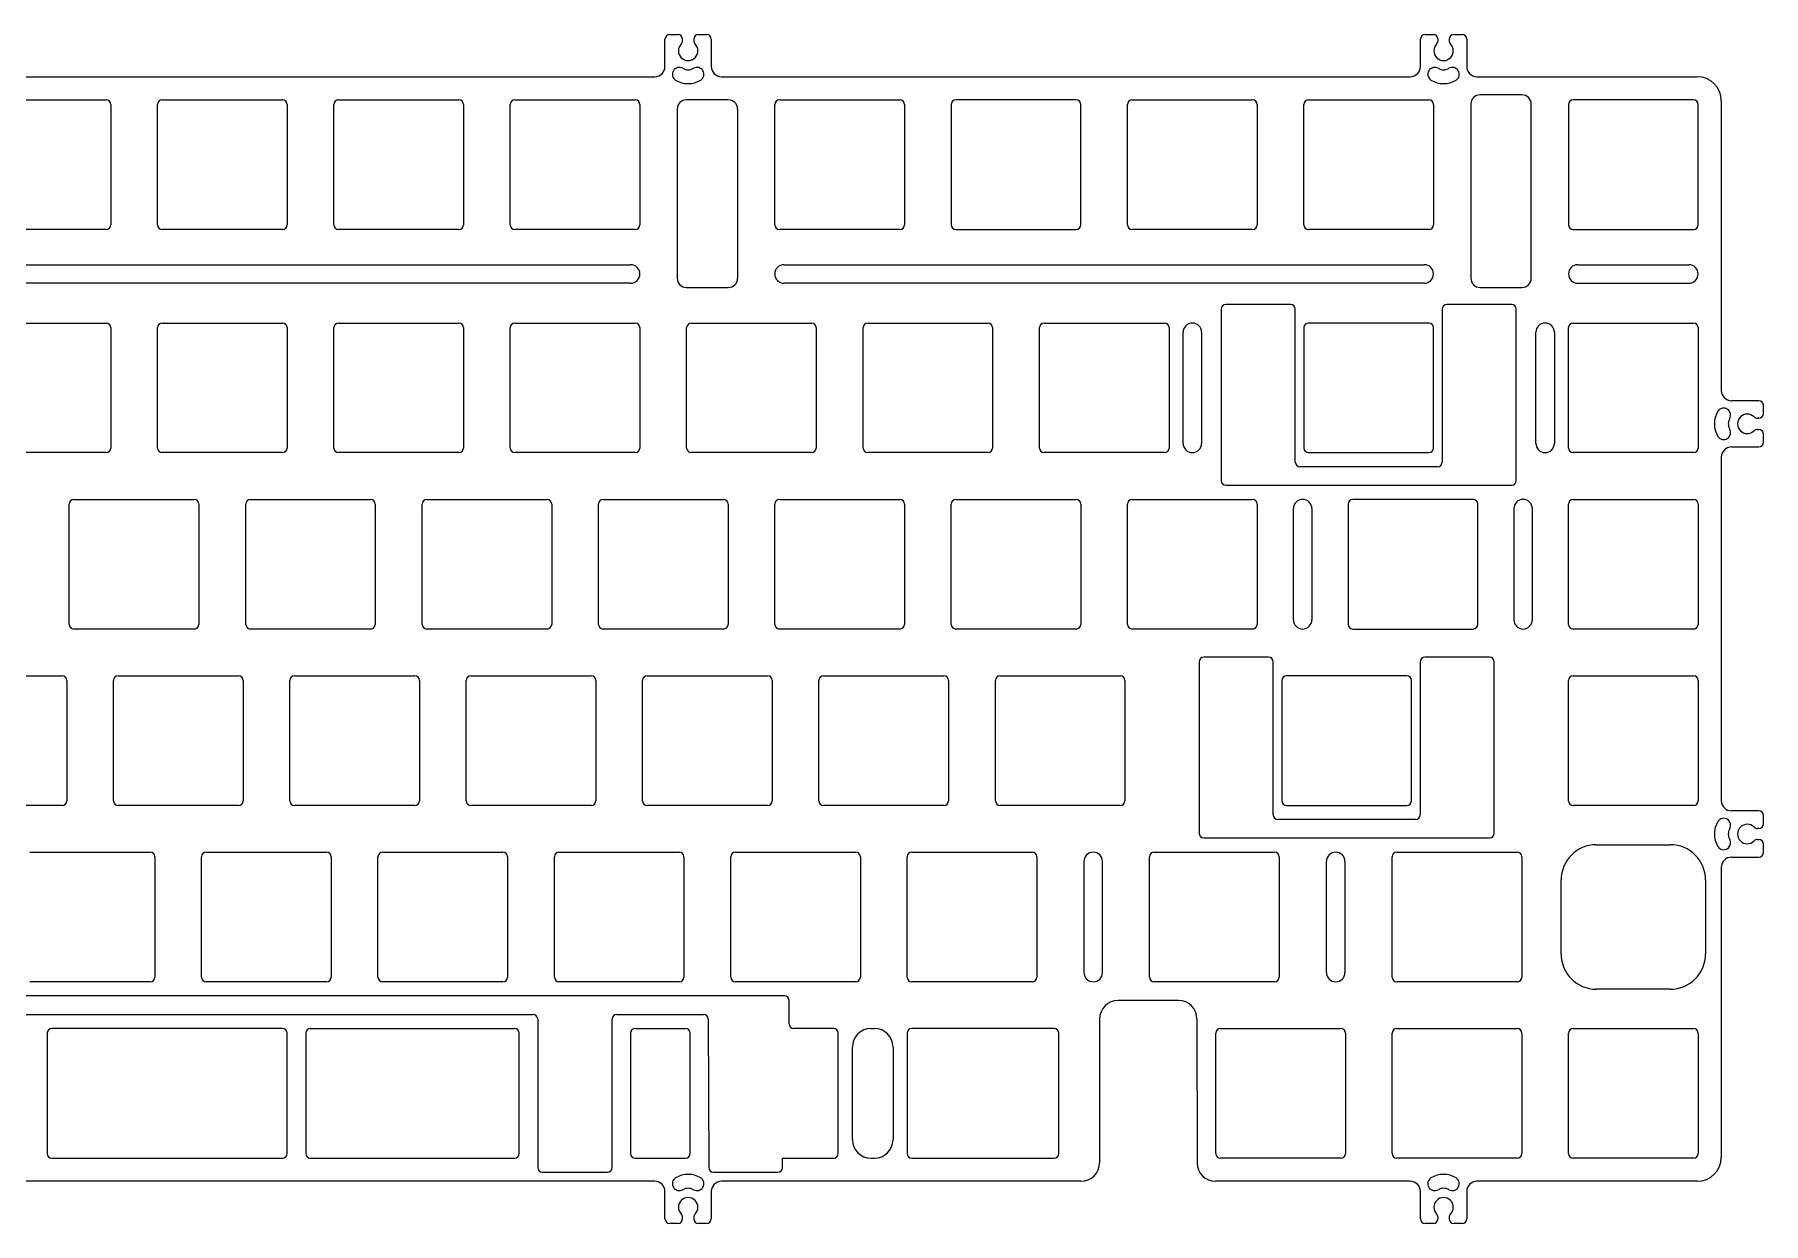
# Model space of a CAD drawing. Header units: millimetres. Extents: x 11762 to 12430, y -85 to 233.
# Drawn here: x 11902.2 to 12088.9, y 104.5 to 232.9 of the extents above; entities that cross this region are included whole.
import ezdxf

# ---------------------------------------------------------------- set-up
doc = ezdxf.new("R2010")
doc.units = ezdxf.units.MM
doc.layers.add('标注', color=3, linetype='Continuous', lineweight=9)

msp = doc.modelspace()

# ---------------------------------------------------------------- linework, layer by layer
at = {"color": 7, "linetype": 'Continuous'}
for p, q in [((11970.25, 229.47), (11970.25, 232.42)), ((11970.75, 232.92), (11971.65, 232.92)), ((11972.15, 232.26), (11972.15, 232.42)), ((11973.35, 232.42), (11973.35, 232.26)), ((11973.85, 232.92), (11974.75, 232.92)), ((11975.25, 232.42), (11975.25, 229.47)), ((12051.84, 229.47), (12051.84, 232.42)), ((12052.34, 232.92), (12053.24, 232.92)), ((12053.74, 232.26), (12053.74, 232.42)), ((12054.94, 232.42), (12054.94, 232.26)), ((12055.44, 232.92), (12056.34, 232.92)), ((12056.84, 232.42), (12056.84, 229.47)), ((11894.77, 228.37), (11969.15, 228.37)), ((11976.35, 228.37), (12050.74, 228.37)), ((12057.94, 228.37), (12081.74, 228.37)), ((11896.89, 225.87), (11909.89, 225.87)), ((11910.39, 225.37), (11910.39, 212.37)), ((11915.44, 212.37), (11915.44, 225.37)), ((11915.94, 225.87), (11928.94, 225.87)), ((11929.44, 225.37), (11929.44, 212.37)), ((11934.49, 212.37), (11934.49, 225.37)), ((11934.99, 225.87), (11947.99, 225.87)), ((11948.49, 225.37), (11948.49, 212.37)), ((11953.54, 212.37), (11953.54, 225.37)), ((11954.04, 225.87), (11967.04, 225.87)), ((11967.54, 225.37), (11967.54, 212.37)), ((11982.11, 212.37), (11982.11, 225.37)), ((11982.61, 225.87), (11995.61, 225.87)), ((11996.11, 225.37), (11996.11, 212.37)), ((12001.16, 225.37), (12001.16, 212.37)), ((12014.66, 225.87), (12001.66, 225.87)), ((12015.16, 212.37), (12015.16, 225.37)), ((12020.21, 212.37), (12020.21, 225.37)), ((12020.71, 225.87), (12033.71, 225.87)), ((12034.21, 225.37), (12034.21, 212.37)), ((12039.26, 212.37), (12039.26, 225.37)), ((12039.76, 225.87), (12052.76, 225.87)), ((12053.26, 225.37), (12053.26, 212.37)), ((12067.84, 225.37), (12067.84, 212.37)), ((12081.34, 225.87), (12068.34, 225.87)), ((12081.84, 212.37), (12081.84, 225.37)), ((12084.34, 225.77), (12084.34, 194.46)), ((11909.89, 211.87), (11896.89, 211.87)), ((11928.94, 211.87), (11915.94, 211.87)), ((11947.99, 211.87), (11934.99, 211.87)), ((11967.04, 211.87), (11954.04, 211.87)), ((11995.61, 211.87), (11982.61, 211.87)), ((12001.66, 211.87), (12014.66, 211.87)), ((12033.71, 211.87), (12020.71, 211.87)), ((12052.76, 211.87), (12039.76, 211.87)), ((12068.34, 211.87), (12081.34, 211.87)), ((11896.89, 201.77), (11909.89, 201.77)), ((11915.94, 201.77), (11928.94, 201.77)), ((11934.99, 201.77), (11947.99, 201.77)), ((11954.04, 201.77), (11967.04, 201.77)), ((11973.09, 201.77), (11986.09, 201.77)), ((11992.14, 201.77), (12005.14, 201.77)), ((12011.19, 201.77), (12024.19, 201.77)), ((12068.34, 201.77), (12081.34, 201.77)), ((11910.39, 201.27), (11910.39, 188.27)), ((11915.44, 188.27), (11915.44, 201.27)), ((11929.44, 201.27), (11929.44, 188.27)), ((11934.49, 188.27), (11934.49, 201.27)), ((11948.49, 201.27), (11948.49, 188.27)), ((11953.54, 188.27), (11953.54, 201.27)), ((11967.54, 201.27), (11967.54, 188.27)), ((11972.59, 188.27), (11972.59, 201.27)), ((11986.59, 201.27), (11986.59, 188.27)), ((11991.64, 188.27), (11991.64, 201.27)), ((12005.64, 201.27), (12005.64, 188.27)), ((12010.69, 188.27), (12010.69, 201.27)), ((12024.69, 201.27), (12024.69, 188.27)), ((12067.84, 188.27), (12067.84, 201.27)), ((12081.84, 201.27), (12081.84, 188.27)), ((12088.39, 193.38), (12085.44, 193.38)), ((12088.89, 191.98), (12088.89, 192.88)), ((12088.39, 191.48), (12088.23, 191.48)), ((12088.23, 190.28), (12088.39, 190.28)), ((12088.89, 188.88), (12088.89, 189.78)), ((11909.89, 187.77), (11896.89, 187.77)), ((11928.94, 187.77), (11915.94, 187.77)), ((11947.99, 187.77), (11934.99, 187.77)), ((11967.04, 187.77), (11954.04, 187.77)), ((11986.09, 187.77), (11973.09, 187.77)), ((12005.14, 187.77), (11992.14, 187.77)), ((12024.19, 187.77), (12011.19, 187.77)), ((12081.34, 187.77), (12068.34, 187.77)), ((12084.34, 187.29), (12084.34, 150.16)), ((12085.44, 188.38), (12088.39, 188.38)), ((11905.91, 169.22), (11905.91, 182.22)), ((11906.41, 182.72), (11919.41, 182.72)), ((11919.91, 182.22), (11919.91, 169.22)), ((11924.96, 169.22), (11924.96, 182.22)), ((11925.46, 182.72), (11938.46, 182.72)), ((11938.96, 182.22), (11938.96, 169.22)), ((11944.01, 169.22), (11944.01, 182.22)), ((11944.51, 182.72), (11957.51, 182.72)), ((11958.01, 182.22), (11958.01, 169.22)), ((11963.06, 169.22), (11963.06, 182.22)), ((11963.56, 182.72), (11976.56, 182.72)), ((11977.06, 182.22), (11977.06, 169.22)), ((11982.11, 169.22), (11982.11, 182.22)), ((11982.61, 182.72), (11995.61, 182.72)), ((11996.11, 182.22), (11996.11, 169.22)), ((12001.16, 169.22), (12001.16, 182.22)), ((12001.66, 182.72), (12014.66, 182.72)), ((12015.16, 182.22), (12015.16, 169.22)), ((12020.21, 169.22), (12020.21, 182.22)), ((12020.71, 182.72), (12033.71, 182.72)), ((12034.21, 182.22), (12034.21, 169.22)), ((12067.84, 169.22), (12067.84, 182.22)), ((12068.34, 182.72), (12081.34, 182.72)), ((12081.84, 182.22), (12081.84, 169.22)), ((11919.41, 168.72), (11906.41, 168.72)), ((11938.46, 168.72), (11925.46, 168.72)), ((11957.51, 168.72), (11944.51, 168.72)), ((11976.56, 168.72), (11963.56, 168.72)), ((11995.61, 168.72), (11982.61, 168.72)), ((12014.66, 168.72), (12001.66, 168.72)), ((12033.71, 168.72), (12020.71, 168.72)), ((12081.34, 168.72), (12068.34, 168.72)), ((11892.13, 163.67), (11905.13, 163.67)), ((11905.63, 163.17), (11905.63, 150.17)), ((11910.68, 150.17), (11910.68, 163.17)), ((11911.18, 163.67), (11924.18, 163.67)), ((11924.68, 163.17), (11924.68, 150.17)), ((11929.73, 150.17), (11929.73, 163.17)), ((11930.23, 163.67), (11943.23, 163.67)), ((11943.73, 163.17), (11943.73, 150.17)), ((11948.78, 150.17), (11948.78, 163.17)), ((11949.28, 163.67), (11962.28, 163.67)), ((11962.78, 163.17), (11962.78, 150.17)), ((11967.83, 150.17), (11967.83, 163.17)), ((11968.33, 163.67), (11981.33, 163.67)), ((11981.83, 163.17), (11981.83, 150.17)), ((11986.88, 150.17), (11986.88, 163.17)), ((11987.38, 163.67), (12000.38, 163.67)), ((12000.88, 163.17), (12000.88, 150.17)), ((12005.93, 150.17), (12005.93, 163.17)), ((12006.43, 163.67), (12019.43, 163.67)), ((12019.93, 163.17), (12019.93, 150.17)), ((12067.84, 150.17), (12067.84, 163.17)), ((12068.34, 163.67), (12081.34, 163.67)), ((12081.84, 163.17), (12081.84, 150.17)), ((11905.13, 149.67), (11892.13, 149.67)), ((11924.18, 149.67), (11911.18, 149.67)), ((11943.23, 149.67), (11930.23, 149.67)), ((11962.28, 149.67), (11949.28, 149.67)), ((11981.33, 149.67), (11968.33, 149.67)), ((12000.38, 149.67), (11987.38, 149.67)), ((12019.43, 149.67), (12006.43, 149.67)), ((12081.34, 149.67), (12068.34, 149.67)), ((12088.39, 149.08), (12085.44, 149.08)), ((12088.89, 147.68), (12088.89, 148.58)), ((12088.39, 147.18), (12088.23, 147.18)), ((12088.23, 145.98), (12088.39, 145.98)), ((11901.65, 144.62), (11914.65, 144.62)), ((11915.15, 144.12), (11915.15, 131.12)), ((11920.2, 131.12), (11920.2, 144.12)), ((11920.7, 144.62), (11933.7, 144.62)), ((11934.2, 144.12), (11934.2, 131.12)), ((11939.25, 131.12), (11939.25, 144.12)), ((11939.75, 144.62), (11952.75, 144.62)), ((11953.25, 144.12), (11953.25, 131.12)), ((11958.3, 131.12), (11958.3, 144.12)), ((11958.8, 144.62), (11971.8, 144.62)), ((11972.3, 144.12), (11972.3, 131.12)), ((11977.35, 131.12), (11977.35, 144.12)), ((11977.85, 144.62), (11990.85, 144.62)), ((11991.35, 144.12), (11991.35, 131.12)), ((11996.4, 131.12), (11996.4, 144.12)), ((11996.9, 144.62), (12009.9, 144.62)), ((12010.4, 144.12), (12010.4, 131.12)), ((12022.59, 131.12), (12022.59, 144.12)), ((12023.09, 144.62), (12036.09, 144.62)), ((12036.59, 144.12), (12036.59, 131.12)), ((12048.79, 131.12), (12048.79, 144.12)), ((12049.29, 144.62), (12062.29, 144.62)), ((12062.79, 144.12), (12062.79, 131.12)), ((12070.84, 145.42), (12078.84, 145.42)), ((12085.44, 144.08), (12088.39, 144.08)), ((12088.89, 144.58), (12088.89, 145.48)), ((12084.34, 142.99), (12084.34, 111.67)), ((12067.04, 133.62), (12067.04, 141.62)), ((12082.64, 141.62), (12082.64, 133.62)), ((11914.65, 130.62), (11901.65, 130.62)), ((11933.7, 130.62), (11920.7, 130.62)), ((11952.75, 130.62), (11939.75, 130.62)), ((11971.8, 130.62), (11958.8, 130.62)), ((11990.85, 130.62), (11977.85, 130.62)), ((12009.9, 130.62), (11996.9, 130.62)), ((12036.09, 130.62), (12023.09, 130.62)), ((12062.29, 130.62), (12049.29, 130.62)), ((12078.84, 129.82), (12070.84, 129.82)), ((12012.28, 125.57), (11996.9, 125.57)), ((12030.24, 125.57), (12043.24, 125.57)), ((12049.29, 125.57), (12062.29, 125.57)), ((12068.34, 125.57), (12081.34, 125.57)), ((11996.4, 125.07), (11996.4, 112.07)), ((12012.78, 112.07), (12012.78, 125.07)), ((12029.74, 112.07), (12029.74, 125.07)), ((12043.74, 125.07), (12043.74, 112.07)), ((12048.79, 112.07), (12048.79, 125.07)), ((12062.79, 125.07), (12062.79, 112.07)), ((12067.84, 112.07), (12067.84, 125.07)), ((12081.84, 125.07), (12081.84, 112.07)), ((11996.9, 111.57), (12012.28, 111.57)), ((12043.24, 111.57), (12030.24, 111.57)), ((12062.29, 111.57), (12049.29, 111.57)), ((12081.34, 111.57), (12068.34, 111.57)), ((11969.15, 109.07), (11894.77, 109.07)), ((12015.18, 109.07), (11976.35, 109.07)), ((12050.74, 109.07), (12029.72, 109.07)), ((12081.74, 109.07), (12057.94, 109.07)), ((11970.25, 105.02), (11970.25, 107.97)), ((11975.25, 107.97), (11975.25, 105.02)), ((12051.84, 105.02), (12051.84, 107.97)), ((12056.84, 107.97), (12056.84, 105.02)), ((11972.15, 105.02), (11972.15, 105.18)), ((11973.35, 105.18), (11973.35, 105.02)), ((12053.74, 105.02), (12053.74, 105.18)), ((12054.94, 105.18), (12054.94, 105.02)), ((11971.65, 104.52), (11970.75, 104.52)), ((11974.75, 104.52), (11973.85, 104.52)), ((12053.24, 104.52), (12052.34, 104.52)), ((12056.34, 104.52), (12055.44, 104.52))]:
    msp.add_line(p, q, dxfattribs=at)
at = {"color": 240, "true_color": 0xed1f24}
for p, q in [((12062.81, 226.41), (12058.29, 226.41)), ((11971.57, 224.87), (11971.57, 206.61)), ((11977.09, 225.87), (11972.57, 225.87)), ((11978.09, 224.87), (11978.09, 206.61)), ((12057.29, 225.41), (12057.29, 206.61)), ((12063.81, 206.61), (12063.81, 225.41)), ((11897.39, 208.07), (11966.54, 208.07)), ((11983.1, 208.07), (12052.25, 208.07)), ((12068.84, 208.07), (12080.84, 208.07)), ((11966.54, 206.07), (11897.39, 206.07)), ((11972.57, 205.61), (11977.09, 205.61)), ((12052.25, 206.07), (11983.1, 206.07)), ((12058.29, 205.61), (12062.81, 205.61)), ((12068.84, 206.07), (12080.84, 206.07))]:
    msp.add_line(p, q, dxfattribs=at)
at = {"color": 242, "linetype": 'Continuous', "lineweight": 25, "true_color": 0xcd2027}
for p, q in [((12037.83, 203.77), (12030.83, 203.77)), ((12061.7, 203.77), (12054.7, 203.77)), ((12030.33, 203.27), (12030.33, 184.75)), ((12038.33, 186.75), (12038.33, 203.27)), ((12052.76, 201.77), (12039.76, 201.77)), ((12054.2, 203.27), (12054.2, 186.75)), ((12062.2, 184.75), (12062.2, 203.27)), ((12039.26, 201.27), (12039.26, 188.27)), ((12053.26, 188.27), (12053.26, 201.27)), ((12039.76, 187.77), (12052.76, 187.77)), ((12053.7, 186.25), (12038.83, 186.25)), ((12030.83, 184.25), (12061.7, 184.25)), ((12044.03, 182.22), (12044.03, 169.22)), ((12057.53, 182.72), (12044.53, 182.72)), ((12058.03, 169.22), (12058.03, 182.22)), ((12044.53, 168.72), (12057.53, 168.72)), ((12027.94, 165.17), (12027.94, 146.65)), ((12035.44, 165.67), (12028.44, 165.67)), ((12035.94, 148.65), (12035.94, 165.17)), ((12051.82, 165.17), (12051.82, 148.65)), ((12059.32, 165.67), (12052.32, 165.67)), ((12059.82, 146.65), (12059.82, 165.17)), ((12036.88, 163.17), (12036.88, 150.17)), ((12050.38, 163.67), (12037.38, 163.67)), ((12050.88, 150.17), (12050.88, 163.17)), ((12037.38, 149.67), (12050.38, 149.67)), ((12051.32, 148.15), (12036.44, 148.15)), ((12028.44, 146.15), (12059.32, 146.15)), ((11983.15, 129.1), (11857.03, 129.1)), ((11869.26, 127.1), (11956, 127.1)), ((11965.03, 127.1), (11974.42, 127.1)), ((11983.65, 126.07), (11983.65, 128.6)), ((11928.94, 125.57), (11904.03, 125.57)), ((11964.53, 110.55), (11964.53, 126.6)), ((11988.47, 125.57), (11984.15, 125.57)), ((11903.53, 125.07), (11903.53, 112.07)), ((11929.44, 112.07), (11929.44, 125.07)), ((11931.44, 125.07), (11931.44, 112.07)), ((11954.5, 112.07), (11954.5, 125.07)), ((11966.53, 125.07), (11966.53, 112.07)), ((11972.98, 112.07), (11972.98, 125.07)), ((11988.97, 112.07), (11988.97, 125.07)), ((11904.03, 111.57), (11928.94, 111.57)), ((11982.95, 111.57), (11988.47, 111.57)), ((11982.95, 110.55), (11982.95, 111.57)), ((11957, 110.05), (11964.03, 110.05)), ((11975.48, 110.05), (11982.45, 110.05))]:
    msp.add_line(p, q, dxfattribs=at)
at = {"color": 2, "linetype": 'Continuous'}
for p, q in [((12026.21, 188.77), (12026.21, 200.77)), ((12028.21, 200.77), (12028.21, 188.77)), ((12064.31, 188.77), (12064.31, 200.77)), ((12066.31, 200.77), (12066.31, 188.77)), ((12038.12, 169.72), (12038.12, 181.72)), ((12040.12, 181.72), (12040.12, 169.72)), ((12061.93, 181.72), (12061.93, 169.72)), ((12063.93, 169.72), (12063.93, 181.72)), ((12015.5, 143.62), (12015.5, 131.62)), ((12017.5, 131.62), (12017.5, 143.62)), ((12041.69, 131.62), (12041.69, 143.62)), ((12043.69, 143.62), (12043.69, 131.62))]:
    msp.add_line(p, q, dxfattribs=at)
at = {"color": 0}
msp.add_line((12025.71, 128.6), (12019.19, 128.6), dxfattribs=at)
at = {"color": 242, "true_color": 0xcd2027}
for p, q in [((11931.94, 125.57), (11954, 125.57)), ((11956.5, 126.6), (11956.5, 110.55)), ((11967.03, 125.57), (11972.48, 125.57)), ((11974.92, 126.6), (11974.98, 110.54)), ((11931.94, 111.57), (11954, 111.57)), ((11967.03, 111.57), (11972.48, 111.57))]:
    msp.add_line(p, q, dxfattribs=at)
for p, q in [((12017.19, 126.6), (12017.18, 111.07)), ((12027.71, 126.6), (12027.72, 111.07))]:
    msp.add_line(p, q)
at = {"color": 7, "linetype": 'Continuous'}
for centre, radius, start, end in [((11970.75, 232.42), 0.5, 90, 180), ((11971.65, 232.42), 0.5, 360, 90), ((11972.75, 231.17), 1.05, 135.2111, 44.7937), ((11971.65, 232.26), 0.5, 315.2111, 0), ((11973.85, 232.42), 0.5, 90, 180), ((11973.85, 232.26), 0.5, 180, 224.7937), ((11974.75, 232.42), 0.5, 0, 90), ((12052.34, 232.42), 0.5, 90, 180), ((12053.24, 232.42), 0.5, 360, 90), ((12054.34, 231.17), 1.05, 135.2111, 44.7937), ((12053.24, 232.26), 0.5, 315.2111, 0), ((12055.44, 232.42), 0.5, 90, 180), ((12055.44, 232.26), 0.5, 180, 224.7937), ((12056.34, 232.42), 0.5, 0, 90), ((11969.15, 229.47), 1.1, 270, 0), ((11976.35, 229.47), 1.1, 180, 270), ((12050.74, 229.47), 1.1, 270, 0), ((12057.94, 229.47), 1.1, 180, 270), ((12081.74, 225.77), 2.6, 0, 90), ((11909.89, 225.37), 0.5, 0, 90), ((11915.94, 225.37), 0.5, 90, 180), ((11928.94, 225.37), 0.5, 0, 90), ((11934.99, 225.37), 0.5, 90, 180), ((11947.99, 225.37), 0.5, 0, 90), ((11954.04, 225.37), 0.5, 90, 180), ((11967.04, 225.37), 0.5, 0, 90), ((11982.61, 225.37), 0.5, 90, 180), ((11995.61, 225.37), 0.5, 0, 90), ((12001.66, 225.37), 0.5, 90, 180), ((12014.66, 225.37), 0.5, 0, 90), ((12020.71, 225.37), 0.5, 90, 180), ((12033.71, 225.37), 0.5, 0, 90), ((12039.76, 225.37), 0.5, 90, 180), ((12052.76, 225.37), 0.5, 0, 90), ((12068.34, 225.37), 0.5, 90, 180), ((12081.34, 225.37), 0.5, 0, 90), ((11909.89, 212.37), 0.5, 270, 0), ((11915.94, 212.37), 0.5, 180, 270), ((11928.94, 212.37), 0.5, 270, 0), ((11934.99, 212.37), 0.5, 180, 270), ((11947.99, 212.37), 0.5, 270, 0), ((11954.04, 212.37), 0.5, 180, 270), ((11967.04, 212.37), 0.5, 270, 0), ((11982.61, 212.37), 0.5, 180, 270), ((11995.61, 212.37), 0.5, 270, 0), ((12001.66, 212.37), 0.5, 180, 270), ((12014.66, 212.37), 0.5, 270, 0), ((12020.71, 212.37), 0.5, 180, 270), ((12033.71, 212.37), 0.5, 270, 0), ((12039.76, 212.37), 0.5, 180, 270), ((12052.76, 212.37), 0.5, 270, 0), ((12068.34, 212.37), 0.5, 180, 270), ((12081.34, 212.37), 0.5, 270, 0), ((11909.89, 201.27), 0.5, 0, 90), ((11915.94, 201.27), 0.5, 90, 180), ((11928.94, 201.27), 0.5, 0, 90), ((11934.99, 201.27), 0.5, 90, 180), ((11947.99, 201.27), 0.5, 0, 90), ((11954.04, 201.27), 0.5, 90, 180), ((11967.04, 201.27), 0.5, 0, 90), ((11973.09, 201.27), 0.5, 90, 180), ((11986.09, 201.27), 0.5, 0, 90), ((11992.14, 201.27), 0.5, 90, 180), ((12005.14, 201.27), 0.5, 0, 90), ((12011.19, 201.27), 0.5, 90, 180), ((12024.19, 201.27), 0.5, 0, 90), ((12068.34, 201.27), 0.5, 90, 180), ((12081.34, 201.27), 0.5, 0, 90), ((12085.44, 194.48), 1.1, 180.7916, 270), ((12088.39, 192.88), 0.5, 0, 90), ((12087.14, 190.88), 1.05, 45.2063, 314.7889), ((12088.23, 191.98), 0.5, 225.2063, 270), ((12088.39, 191.98), 0.5, 270, 0), ((12088.23, 189.78), 0.5, 90, 134.7889), ((12088.39, 189.78), 0.5, 0, 90), ((12088.39, 188.88), 0.5, 270, 0), ((11909.89, 188.27), 0.5, 270, 0), ((11915.94, 188.27), 0.5, 180, 270), ((11928.94, 188.27), 0.5, 270, 360), ((11934.99, 188.27), 0.5, 180, 270), ((11947.99, 188.27), 0.5, 270, 360), ((11954.04, 188.27), 0.5, 180, 270), ((11967.04, 188.27), 0.5, 270, 0), ((11973.09, 188.27), 0.5, 180, 270), ((11986.09, 188.27), 0.5, 270, 0), ((11992.14, 188.27), 0.5, 180, 270), ((12005.14, 188.27), 0.5, 270, 0), ((12011.19, 188.27), 0.5, 180, 270), ((12024.19, 188.27), 0.5, 270, 360), ((12068.34, 188.27), 0.5, 180, 270), ((12081.34, 188.27), 0.5, 270, 0), ((12085.44, 187.28), 1.1, 90, 179.2084), ((11906.41, 182.22), 0.5, 90, 180), ((11919.41, 182.22), 0.5, 0, 90), ((11925.46, 182.22), 0.5, 90, 180), ((11938.46, 182.22), 0.5, 0, 90), ((11944.51, 182.22), 0.5, 90, 180), ((11957.51, 182.22), 0.5, 0, 90), ((11963.56, 182.22), 0.5, 90, 180), ((11976.56, 182.22), 0.5, 0, 90), ((11982.61, 182.22), 0.5, 90, 180), ((11995.61, 182.22), 0.5, 0, 90), ((12001.66, 182.22), 0.5, 90, 180), ((12014.66, 182.22), 0.5, 0, 90), ((12020.71, 182.22), 0.5, 90, 180), ((12033.71, 182.22), 0.5, 0, 90), ((12068.34, 182.22), 0.5, 90, 180), ((12081.34, 182.22), 0.5, 0, 90), ((11906.41, 169.22), 0.5, 180, 270), ((11919.41, 169.22), 0.5, 270, 360), ((11925.46, 169.22), 0.5, 180, 270), ((11938.46, 169.22), 0.5, 270, 360), ((11944.51, 169.22), 0.5, 180, 270), ((11957.51, 169.22), 0.5, 270, 0), ((11963.56, 169.22), 0.5, 180, 270), ((11976.56, 169.22), 0.5, 270, 360), ((11982.61, 169.22), 0.5, 180, 270), ((11995.61, 169.22), 0.5, 270, 360), ((12001.66, 169.22), 0.5, 180, 270), ((12014.66, 169.22), 0.5, 270, 360), ((12020.71, 169.22), 0.5, 180, 270), ((12033.71, 169.22), 0.5, 270, 360), ((12068.34, 169.22), 0.5, 180, 270), ((12081.34, 169.22), 0.5, 270, 0), ((11905.13, 163.17), 0.5, 0, 90), ((11911.18, 163.17), 0.5, 90, 180), ((11924.18, 163.17), 0.5, 0, 90), ((11930.23, 163.17), 0.5, 90, 180), ((11943.23, 163.17), 0.5, 0, 90), ((11949.28, 163.17), 0.5, 90, 180), ((11962.28, 163.17), 0.5, 0, 90), ((11968.33, 163.17), 0.5, 90, 180), ((11981.33, 163.17), 0.5, 0, 90), ((11987.38, 163.17), 0.5, 90, 180), ((12000.38, 163.17), 0.5, 0, 90), ((12006.43, 163.17), 0.5, 90, 180), ((12019.43, 163.17), 0.5, 0, 90), ((12068.34, 163.17), 0.5, 90, 180), ((12081.34, 163.17), 0.5, 0, 90), ((11905.13, 150.17), 0.5, 270, 360), ((11911.18, 150.17), 0.5, 180, 270), ((11924.18, 150.17), 0.5, 270, 360), ((11930.23, 150.17), 0.5, 180, 270), ((11943.23, 150.17), 0.5, 270, 360), ((11949.28, 150.17), 0.5, 180, 270), ((11962.28, 150.17), 0.5, 270, 0), ((11968.33, 150.17), 0.5, 180, 270), ((11981.33, 150.17), 0.5, 270, 0), ((11987.38, 150.17), 0.5, 180, 270), ((12000.38, 150.17), 0.5, 270, 360), ((12006.43, 150.17), 0.5, 180, 270), ((12019.43, 150.17), 0.5, 270, 360), ((12068.34, 150.17), 0.5, 180, 270), ((12081.34, 150.17), 0.5, 270, 0), ((12085.44, 150.18), 1.1, 180.7916, 270), ((12087.14, 146.58), 1.05, 45.2063, 314.7889), ((12088.39, 148.58), 0.5, 0, 90), ((12088.39, 147.68), 0.5, 270, 0), ((12088.23, 147.68), 0.5, 225.2063, 270), ((12088.23, 145.48), 0.5, 90, 134.7889), ((12088.39, 145.48), 0.5, 0, 90), ((11914.65, 144.12), 0.5, 0, 90), ((11920.7, 144.12), 0.5, 90, 180), ((11933.7, 144.12), 0.5, 0, 90), ((11939.75, 144.12), 0.5, 90, 180), ((11952.75, 144.12), 0.5, 0, 90), ((11958.8, 144.12), 0.5, 90, 180), ((11971.8, 144.12), 0.5, 0, 90), ((11977.85, 144.12), 0.5, 90, 180), ((11990.85, 144.12), 0.5, 0, 90), ((11996.9, 144.12), 0.5, 90, 180), ((12009.9, 144.12), 0.5, 0, 90), ((12023.09, 144.12), 0.5, 90, 180), ((12036.09, 144.12), 0.5, 0, 90), ((12049.29, 144.12), 0.5, 90, 180), ((12062.29, 144.12), 0.5, 0, 90), ((12070.84, 141.62), 3.8, 90, 180), ((12078.84, 141.62), 3.8, 0, 90), ((12085.44, 142.98), 1.1, 90, 179.2084), ((12088.39, 144.58), 0.5, 270, 0), ((12070.84, 133.62), 3.8, 180, 270), ((12078.84, 133.62), 3.8, 270, 0), ((11914.65, 131.12), 0.5, 270, 0), ((11920.7, 131.12), 0.5, 180, 270), ((11933.7, 131.12), 0.5, 270, 0), ((11939.75, 131.12), 0.5, 180, 270), ((11952.75, 131.12), 0.5, 270, 360), ((11958.8, 131.12), 0.5, 180, 270), ((11971.8, 131.12), 0.5, 270, 0), ((11977.85, 131.12), 0.5, 180, 270), ((11990.85, 131.12), 0.5, 270, 0), ((11996.9, 131.12), 0.5, 180, 270), ((12009.9, 131.12), 0.5, 270, 0), ((12023.09, 131.12), 0.5, 180, 270), ((12036.09, 131.12), 0.5, 270, 360), ((12049.29, 131.12), 0.5, 180, 270), ((12062.29, 131.12), 0.5, 270, 360), ((11996.9, 125.07), 0.5, 90, 180), ((12012.28, 125.07), 0.5, 0, 90), ((12030.24, 125.07), 0.5, 90, 180), ((12043.24, 125.07), 0.5, 0, 90), ((12049.29, 125.07), 0.5, 90, 180), ((12062.29, 125.07), 0.5, 0, 90), ((12068.34, 125.07), 0.5, 90, 180), ((12081.34, 125.07), 0.5, 0, 90), ((11996.9, 112.07), 0.5, 180, 270), ((12012.28, 112.07), 0.5, 270, 0), ((12030.24, 112.07), 0.5, 180, 270), ((12043.24, 112.07), 0.5, 270, 0), ((12049.29, 112.07), 0.5, 180, 270), ((12062.29, 112.07), 0.5, 270, 360), ((12068.34, 112.07), 0.5, 180, 270), ((12081.34, 112.07), 0.5, 270, 0), ((12081.74, 111.67), 2.6, 270, 0), ((11969.15, 107.97), 1.1, 0, 90), ((11976.35, 107.97), 1.1, 90, 180), ((12050.74, 107.97), 1.1, 0, 90), ((12057.94, 107.97), 1.1, 90, 180), ((11972.75, 106.27), 1.05, 315.2111, 224.7937), ((12054.34, 106.27), 1.05, 315.2111, 224.7937), ((11970.75, 105.02), 0.5, 180, 270), ((11971.65, 105.02), 0.5, 270, 0), ((11971.65, 105.18), 0.5, 360, 44.7937), ((11973.85, 105.18), 0.5, 135.2111, 180), ((11973.85, 105.02), 0.5, 180, 270), ((11974.75, 105.02), 0.5, 270, 0), ((12052.34, 105.02), 0.5, 180, 270), ((12053.24, 105.02), 0.5, 270, 0), ((12053.24, 105.18), 0.5, 360, 44.7937), ((12055.44, 105.18), 0.5, 135.2111, 180), ((12055.44, 105.02), 0.5, 180, 270), ((12056.34, 105.02), 0.5, 270, 0)]:
    msp.add_arc(centre, radius, start, end, dxfattribs=at)
at = {"color": 2, "linetype": 'Continuous'}
for centre, radius, start, end in [((11971.8, 228.63), 0.75, 60.6014, 236.798), ((11972.75, 230.22), 2.6, 238.4376, 301.5624), ((11972.75, 230.22), 1.1, 238.0802, 301.9198), ((11973.7, 228.63), 0.75, 303.202, 119.3986), ((12053.39, 228.63), 0.75, 60.6014, 236.798), ((12054.34, 230.22), 2.6, 238.4376, 301.5624), ((12054.34, 230.22), 1.1, 238.0802, 301.9198), ((12055.29, 228.63), 0.75, 303.202, 119.3986), ((12027.21, 200.77), 1, 0, 180), ((12065.31, 200.77), 1, 0, 180), ((12084.6, 191.83), 0.75, 330.6014, 146.798), ((12086.19, 190.88), 2.6, 148.4376, 211.5624), ((12086.19, 190.88), 1.1, 148.0802, 211.9198), ((12027.21, 188.77), 1, 180, 0), ((12065.31, 188.77), 1, 180, 0), ((12084.6, 189.93), 0.75, 213.202, 29.3986), ((12039.12, 181.72), 1, 0, 180), ((12062.93, 181.72), 1, 0, 180), ((12039.12, 169.72), 1, 180, 0), ((12062.93, 169.72), 1, 180, 0), ((12086.19, 146.58), 2.6, 148.4376, 211.5624), ((12084.6, 147.53), 0.75, 330.6014, 146.798), ((12084.6, 145.63), 0.75, 213.202, 29.3986), ((12086.19, 146.58), 1.1, 148.0802, 211.9198), ((12016.5, 143.62), 1, 0, 180), ((12042.69, 143.62), 1, 0, 180), ((12016.5, 131.62), 1, 180, 0), ((12042.69, 131.62), 1, 180, 0), ((11971.8, 108.81), 0.75, 123.202, 299.3986), ((11972.75, 107.22), 1.1, 58.0802, 121.9198), ((11973.7, 108.81), 0.75, 240.6014, 56.798), ((12053.39, 108.81), 0.75, 123.202, 299.3986), ((12054.34, 107.22), 2.6, 58.4376, 121.5624), ((12054.34, 107.22), 1.1, 58.0802, 121.9198), ((12055.29, 108.81), 0.75, 240.6014, 56.798)]:
    msp.add_arc(centre, radius, start, end, dxfattribs=at)
at = {"color": 240, "true_color": 0xed1f24}
for centre, start, end in [((12058.29, 225.41), 90, 180), ((12062.81, 225.41), 0, 90), ((11972.57, 224.87), 90, 180), ((11977.09, 224.87), 0, 90), ((11966.54, 207.07), 270, 90), ((11983.1, 207.07), 90, 270), ((12052.25, 207.07), 270, 90), ((12068.84, 207.07), 90, 270), ((12080.84, 207.07), 270, 90), ((11972.57, 206.61), 180, 270), ((11977.09, 206.61), 270, 0), ((12058.29, 206.61), 180, 270), ((12062.81, 206.61), 270, 0)]:
    msp.add_arc(centre, 1, start, end, dxfattribs=at)
at = {"color": 242, "linetype": 'Continuous', "lineweight": 25, "true_color": 0xcd2027}
for centre, start, end in [((12030.83, 203.27), 90, 180), ((12037.83, 203.27), 0, 90), ((12054.7, 203.27), 90, 180), ((12061.7, 203.27), 0, 90), ((12039.76, 201.27), 90, 180), ((12052.76, 201.27), 0, 90), ((12038.83, 186.75), 180, 270), ((12039.76, 188.27), 180, 270), ((12052.76, 188.27), 270, 0), ((12053.7, 186.75), 270, 0), ((12030.83, 184.75), 180, 270), ((12061.7, 184.75), 270, 360), ((12044.53, 182.22), 90, 180), ((12057.53, 182.22), 0, 90), ((12044.53, 169.22), 180, 270), ((12057.53, 169.22), 270, 0), ((12028.44, 165.17), 90, 180), ((12035.44, 165.17), 0, 90), ((12052.32, 165.17), 90, 180), ((12059.32, 165.17), 0, 90), ((12037.38, 163.17), 90, 180), ((12050.38, 163.17), 0, 90), ((12037.38, 150.17), 180, 270), ((12050.38, 150.17), 270, 0), ((12036.44, 148.65), 180, 270), ((12051.32, 148.65), 270, 0), ((12028.44, 146.65), 180, 270), ((12059.32, 146.65), 270, 360), ((11983.15, 128.6), 0, 90), ((11956, 126.6), 0.2212, 90), ((11965.03, 126.6), 90, 180), ((11974.42, 126.6), 0.2212, 90), ((11904.03, 125.07), 90, 180), ((11928.94, 125.07), 0, 90), ((11931.94, 125.07), 90, 180), ((11954, 125.07), 0, 90), ((11967.03, 125.07), 90, 180), ((11972.48, 125.07), 0, 90), ((11984.15, 126.07), 180, 270), ((11988.47, 125.07), 0, 90), ((11904.03, 112.07), 180, 270), ((11928.94, 112.07), 270, 0), ((11931.94, 112.07), 180, 270), ((11954, 112.07), 270, 0), ((11967.03, 112.07), 180, 270), ((11972.48, 112.07), 270, 0), ((11988.47, 112.07), 270, 0), ((11964.03, 110.55), 270, 0), ((11975.48, 110.55), 180.2212, 270), ((11982.45, 110.55), 270, 0)]:
    msp.add_arc(centre, 0.5, start, end, dxfattribs=at)
at = {"color": 0}
for centre, start, end in [((12019.19, 126.6), 90, 180), ((12025.71, 126.6), 0, 90), ((12015.18, 111.07), 270, 0), ((12029.72, 111.07), 180, 270)]:
    msp.add_arc(centre, 2, start, end, dxfattribs=at)
at = {"color": 242, "true_color": 0xcd2027}
msp.add_arc((11957, 110.55), 0.5, 180, 270, dxfattribs=at)
at = {"color": 41, "linetype": 'Continuous', "true_color": 0xf4ee51}
msp.add_arc((11972.75, 107.22), 2.6, 58.4376, 121.5624, dxfattribs=at)
at = {"layer": '标注', "color": 2, "lineweight": 0}
for p, q in [((11992.49, 125.57), (11992.88, 125.57)), ((11990.49, 113.57), (11990.49, 123.57)), ((11994.88, 123.57), (11994.88, 113.57)), ((11992.49, 111.57), (11992.88, 111.57))]:
    msp.add_line(p, q, dxfattribs=at)
for centre, start, end in [((11992.49, 123.57), 90, 180), ((11992.88, 123.57), 0, 90), ((11992.49, 113.57), 180, 270), ((11992.88, 113.57), 270, 0)]:
    msp.add_arc(centre, 2, start, end, dxfattribs=at)

doc.saveas('drawing.dxf')
